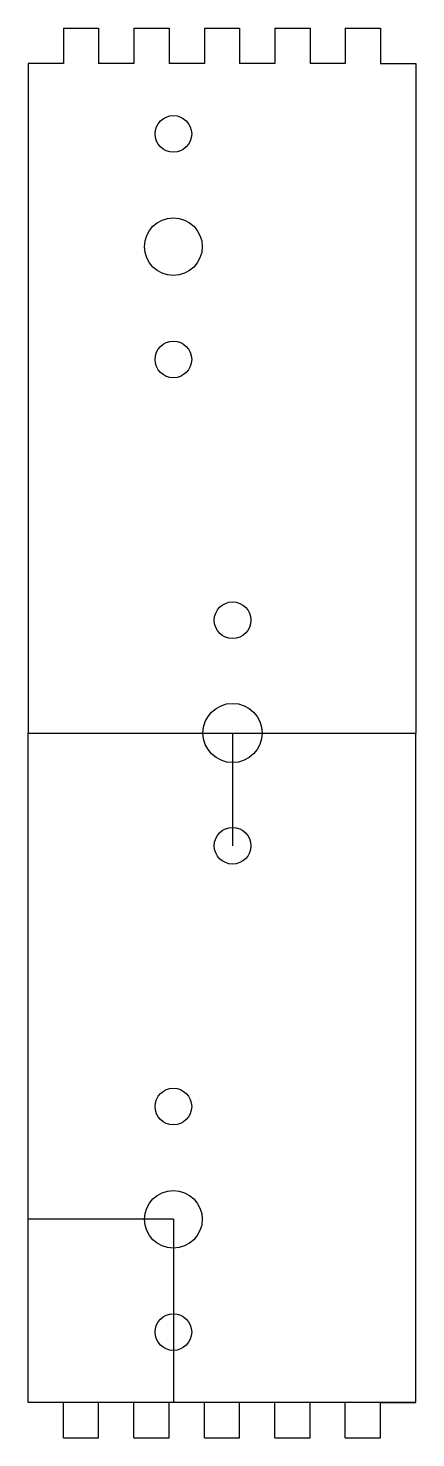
# Model space of a CAD drawing. Header units: millimetres. Extents: x 200 to 255, y -100 to 100.
import ezdxf

# ---------------------------------------------------------------- set-up
doc = ezdxf.new("R2010")
doc.units = ezdxf.units.MM
doc.layers.get('0').update_dxf_attribs({"linetype": 'CONTINUOUS'})

msp = doc.modelspace()

# ---------------------------------------------------------------- linework, layer by layer
for p, q in [((205, 100), (205, 95)), ((205, 100), (210, 100)), ((210, 100), (210, 95)), ((215, 100), (220, 100)), ((215, 100), (215, 95)), ((220, 100), (220, 95)), ((225, 100), (230, 100)), ((225, 100), (225, 95)), ((230, 100), (230, 95)), ((235, 100), (240, 100)), ((235, 100), (235, 95)), ((240, 100), (240, 95)), ((245, 100), (250, 100)), ((245, 100), (245, 95)), ((250, 100), (250, 95)), ((205, 95), (200, 95)), ((200, 95), (200, 0)), ((215, 95), (210, 95)), ((225, 95), (220, 95)), ((235, 95), (230, 95)), ((245, 95), (240, 95)), ((250, 95), (255, 95)), ((255, 95), (255, 0)), ((200, 0), (255, 0)), ((229, 0), (229, -16)), ((255, -95), (255, 0)), ((200, -95), (200, 0)), ((220.6, -69), (200, -69)), ((220.6, -69), (220.6, -95)), ((205, -95), (200, -95)), ((255, -95), (200, -95)), ((205, -100), (205, -95)), ((210, -100), (210, -95)), ((215, -95), (210, -95)), ((215, -100), (215, -95)), ((220, -100), (220, -95)), ((225, -95), (220, -95)), ((225, -100), (225, -95)), ((230, -100), (230, -95)), ((235, -95), (230, -95)), ((235, -100), (235, -95)), ((240, -100), (240, -95)), ((245, -95), (240, -95)), ((245, -100), (245, -95)), ((250, -95), (255, -95)), ((250, -100), (250, -95)), ((205, -100), (210, -100)), ((215, -100), (220, -100)), ((225, -100), (230, -100)), ((235, -100), (240, -100)), ((245, -100), (250, -100))]:
    msp.add_line(p, q)
for centre, radius in [((220.6, 85), 2.6), ((220.6, 69), 4.1), ((220.6, 53), 2.6), ((229, 16), 2.6), ((229, 0), 4.2), ((229, -16), 2.6), ((220.6, -53), 2.6), ((220.6, -69), 4.1), ((220.6, -85), 2.6)]:
    msp.add_circle(centre, radius)

doc.saveas('drawing.dxf')
